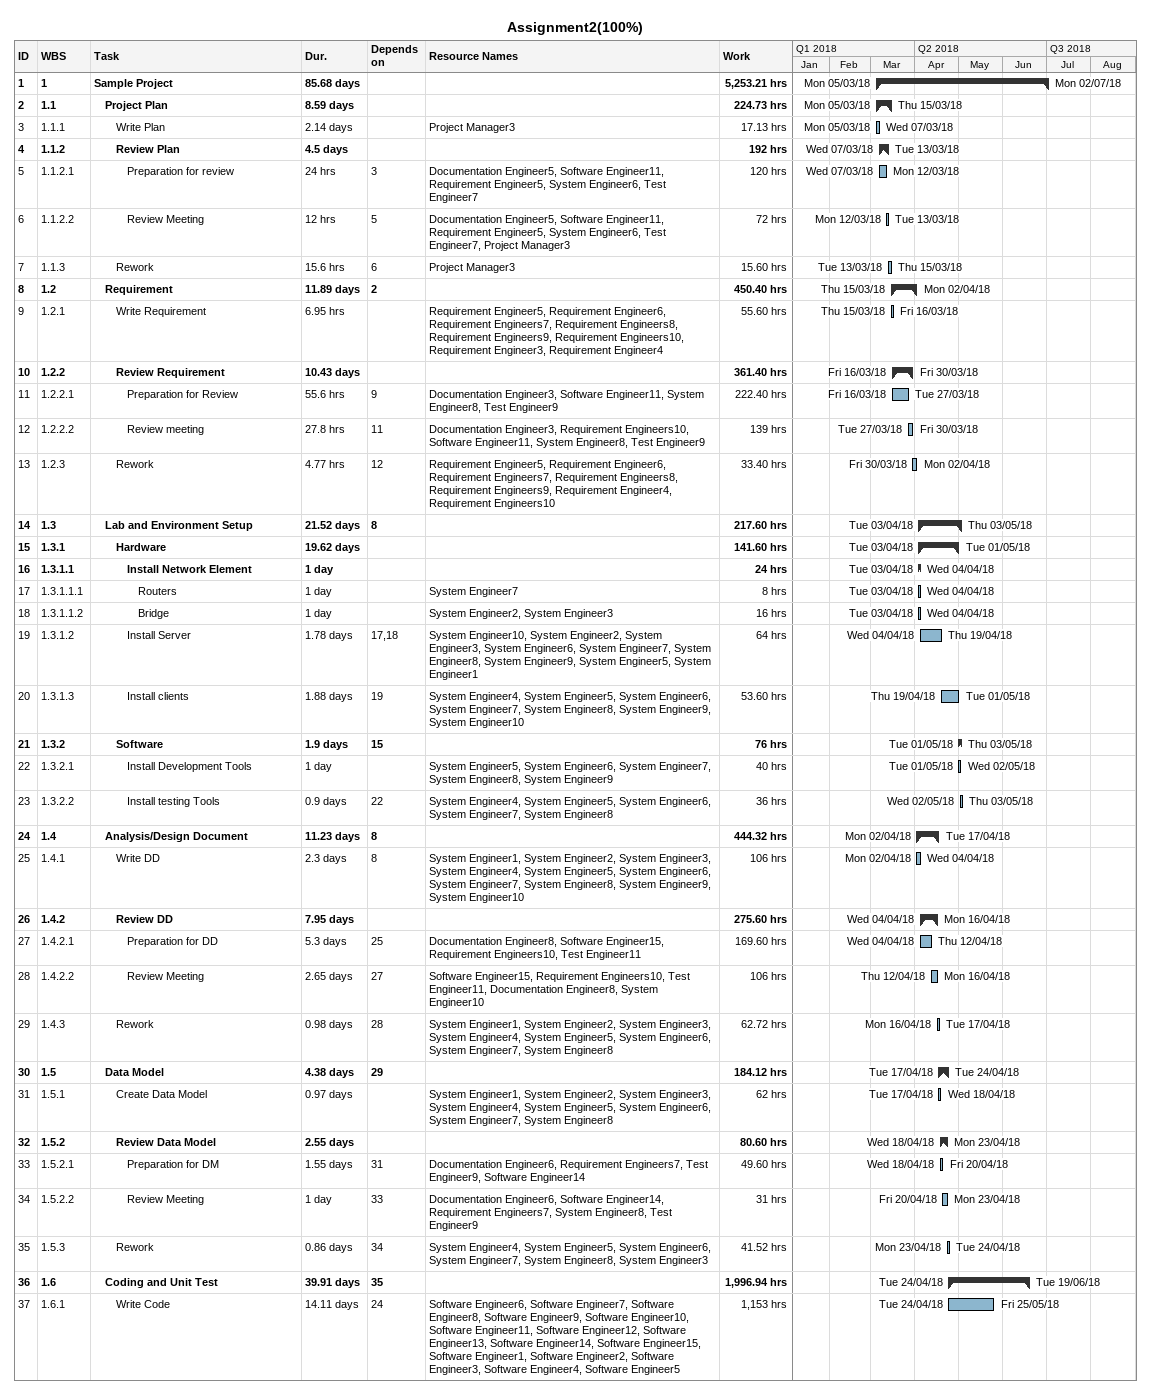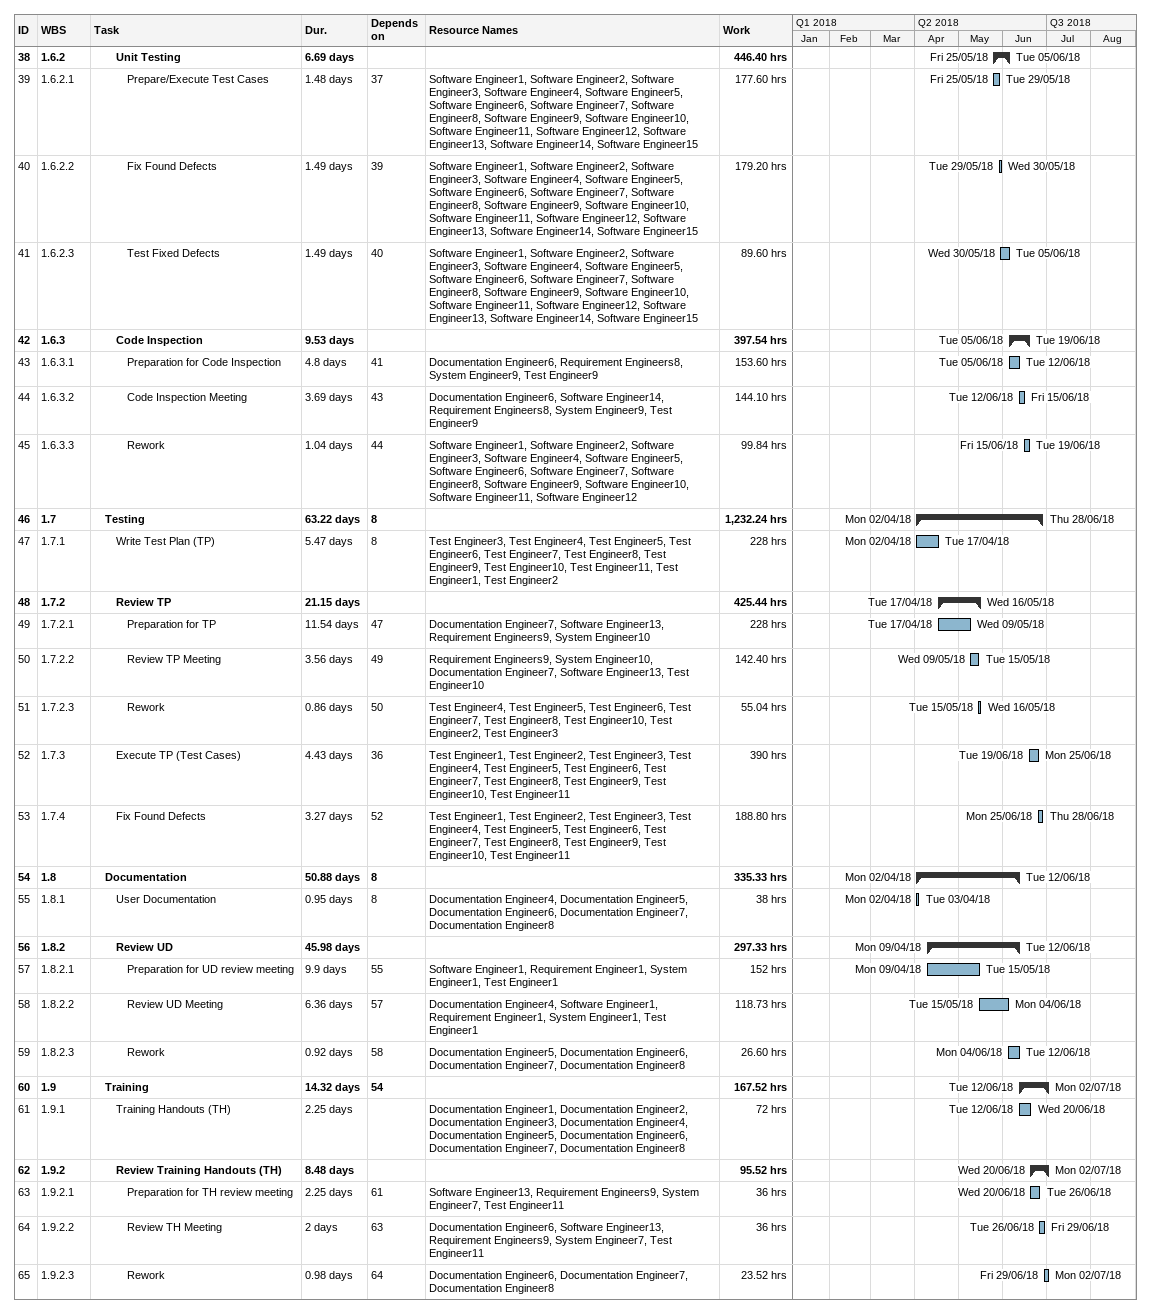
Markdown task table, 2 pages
Assignment2(100%)

| ID | WBS | Task | Duration | Start | Finish | Predecessors | Resources | Work (h) |
|---|---|---|---|---|---|---|---|---|
| 1 | 1 | **Sample Project** | 85.68d | 2018-03-05 | 2018-07-02 |  |  | 5253.21 |
| 2 | 1.1 | **Project Plan** | 8.59d | 2018-03-05 | 2018-03-15 |  |  | 224.73 |
| 3 | 1.1.1 | Write Plan | 2.14d | 2018-03-05 | 2018-03-07 |  | Project Manager3 | 17.13 |
| 4 | 1.1.2 | **Review Plan** | 4.5d | 2018-03-07 | 2018-03-13 |  |  | 192 |
| 5 | 1.1.2.1 | Preparation for review | 24h | 2018-03-07 | 2018-03-12 | 3 | Documentation Engineer5, Software Engineer11, Requirement Engineer5, System Engineer6, Test Engineer7 | 120 |
| 6 | 1.1.2.2 | Review Meeting | 12h | 2018-03-12 | 2018-03-13 | 5 | Documentation Engineer5, Software Engineer11, Requirement Engineer5, System Engineer6, Test Engineer7, Project Manager3 | 72 |
| 7 | 1.1.3 | Rework | 15.6h | 2018-03-13 | 2018-03-15 | 6 | Project Manager3 | 15.60 |
| 8 | 1.2 | **Requirement** | 11.89d | 2018-03-15 | 2018-04-02 | 2 |  | 450.40 |
| 9 | 1.2.1 | Write Requirement | 6.95h | 2018-03-15 | 2018-03-16 |  | Requirement Engineer5, Requirement Engineer6, Requirement Engineers7, Requirement Engineers8, Requirement Engineers9, Requirement Engineers10, Requirement Engineer3, Requirement Engineer4 | 55.60 |
| 10 | 1.2.2 | **Review Requirement** | 10.43d | 2018-03-16 | 2018-03-30 |  |  | 361.40 |
| 11 | 1.2.2.1 | Preparation for Review | 55.6h | 2018-03-16 | 2018-03-27 | 9 | Documentation Engineer3, Software Engineer11, System Engineer8, Test Engineer9 | 222.40 |
| 12 | 1.2.2.2 | Review meeting | 27.8h | 2018-03-27 | 2018-03-30 | 11 | Documentation Engineer3, Requirement Engineers10, Software Engineer11, System Engineer8, Test Engineer9 | 139 |
| 13 | 1.2.3 | Rework | 4.77h | 2018-03-30 | 2018-04-02 | 12 | Requirement Engineer5, Requirement Engineer6, Requirement Engineers7, Requirement Engineers8, Requirement Engineers9, Requirement Engineer4, Requirement Engineers10 | 33.40 |
| 14 | 1.3 | **Lab and Environment Setup** | 21.52d | 2018-04-03 | 2018-05-03 | 8 |  | 217.60 |
| 15 | 1.3.1 | **Hardware** | 19.62d | 2018-04-03 | 2018-05-01 |  |  | 141.60 |
| 16 | 1.3.1.1 | **Install Network Element** | 1d | 2018-04-03 | 2018-04-04 |  |  | 24 |
| 17 | 1.3.1.1.1 | Routers | 1d | 2018-04-03 | 2018-04-04 |  | System Engineer7 | 8 |
| 18 | 1.3.1.1.2 | Bridge | 1d | 2018-04-03 | 2018-04-04 |  | System Engineer2, System Engineer3 | 16 |
| 19 | 1.3.1.2 | Install Server | 1.78d | 2018-04-04 | 2018-04-19 | 17, 18 | System Engineer10, System Engineer2, System Engineer3, System Engineer6, System Engineer7, System Engineer8, System Engineer9, System Engineer5, System Engineer1 | 64 |
| 20 | 1.3.1.3 | Install clients | 1.88d | 2018-04-19 | 2018-05-01 | 19 | System Engineer4, System Engineer5, System Engineer6, System Engineer7, System Engineer8, System Engineer9, System Engineer10 | 53.60 |
| 21 | 1.3.2 | **Software** | 1.9d | 2018-05-01 | 2018-05-03 | 15 |  | 76 |
| 22 | 1.3.2.1 | Install Development Tools | 1d | 2018-05-01 | 2018-05-02 |  | System Engineer5, System Engineer6, System Engineer7, System Engineer8, System Engineer9 | 40 |
| 23 | 1.3.2.2 | Install testing Tools | 0.9d | 2018-05-02 | 2018-05-03 | 22 | System Engineer4, System Engineer5, System Engineer6, System Engineer7, System Engineer8 | 36 |
| 24 | 1.4 | **Analysis/Design Document** | 11.23d | 2018-04-02 | 2018-04-17 | 8 |  | 444.32 |
| 25 | 1.4.1 | Write DD | 2.3d | 2018-04-02 | 2018-04-04 | 8 | System Engineer1, System Engineer2, System Engineer3, System Engineer4, System Engineer5, System Engineer6, System Engineer7, System Engineer8, System Engineer9, System Engineer10 | 106 |
| 26 | 1.4.2 | **Review DD** | 7.95d | 2018-04-04 | 2018-04-16 |  |  | 275.60 |
| 27 | 1.4.2.1 | Preparation for DD | 5.3d | 2018-04-04 | 2018-04-12 | 25 | Documentation Engineer8, Software Engineer15, Requirement Engineers10, Test Engineer11 | 169.60 |
| 28 | 1.4.2.2 | Review Meeting | 2.65d | 2018-04-12 | 2018-04-16 | 27 | Software Engineer15, Requirement Engineers10, Test Engineer11, Documentation Engineer8, System Engineer10 | 106 |
| 29 | 1.4.3 | Rework | 0.98d | 2018-04-16 | 2018-04-17 | 28 | System Engineer1, System Engineer2, System Engineer3, System Engineer4, System Engineer5, System Engineer6, System Engineer7, System Engineer8 | 62.72 |
| 30 | 1.5 | **Data Model** | 4.38d | 2018-04-17 | 2018-04-24 | 29 |  | 184.12 |
| 31 | 1.5.1 | Create Data Model | 0.97d | 2018-04-17 | 2018-04-18 |  | System Engineer1, System Engineer2, System Engineer3, System Engineer4, System Engineer5, System Engineer6, System Engineer7, System Engineer8 | 62 |
| 32 | 1.5.2 | **Review Data Model** | 2.55d | 2018-04-18 | 2018-04-23 |  |  | 80.60 |
| 33 | 1.5.2.1 | Preparation for DM | 1.55d | 2018-04-18 | 2018-04-20 | 31 | Documentation Engineer6, Requirement Engineers7, Test Engineer9, Software Engineer14 | 49.60 |
| 34 | 1.5.2.2 | Review Meeting | 1d | 2018-04-20 | 2018-04-23 | 33 | Documentation Engineer6, Software Engineer14, Requirement Engineers7, System Engineer8, Test Engineer9 | 31 |
| 35 | 1.5.3 | Rework | 0.86d | 2018-04-23 | 2018-04-24 | 34 | System Engineer4, System Engineer5, System Engineer6, System Engineer7, System Engineer8, System Engineer3 | 41.52 |
| 36 | 1.6 | **Coding and Unit Test** | 39.91d | 2018-04-24 | 2018-06-19 | 35 |  | 1996.94 |
| 37 | 1.6.1 | Write Code | 14.11d | 2018-04-24 | 2018-05-25 | 24 | Software Engineer6, Software Engineer7, Software Engineer8, Software Engineer9, Software Engineer10, Software Engineer11, Software Engineer12, Software Engineer13, Software Engineer14, Software Engineer15, Software Engineer1, Software Engineer2, Software Engineer3, Software Engineer4, Software Engineer5 | 1153 |
| 38 | 1.6.2 | **Unit Testing** | 6.69d | 2018-05-25 | 2018-06-05 |  |  | 446.40 |
| 39 | 1.6.2.1 | Prepare/Execute Test Cases | 1.48d | 2018-05-25 | 2018-05-29 | 37 | Software Engineer1, Software Engineer2, Software Engineer3, Software Engineer4, Software Engineer5, Software Engineer6, Software Engineer7, Software Engineer8, Software Engineer9, Software Engineer10, Software Engineer11, Software Engineer12, Software Engineer13, Software Engineer14, Software Engineer15 | 177.60 |
| 40 | 1.6.2.2 | Fix Found Defects | 1.49d | 2018-05-29 | 2018-05-30 | 39 | Software Engineer1, Software Engineer2, Software Engineer3, Software Engineer4, Software Engineer5, Software Engineer6, Software Engineer7, Software Engineer8, Software Engineer9, Software Engineer10, Software Engineer11, Software Engineer12, Software Engineer13, Software Engineer14, Software Engineer15 | 179.20 |
| 41 | 1.6.2.3 | Test Fixed Defects | 1.49d | 2018-05-30 | 2018-06-05 | 40 | Software Engineer1, Software Engineer2, Software Engineer3, Software Engineer4, Software Engineer5, Software Engineer6, Software Engineer7, Software Engineer8, Software Engineer9, Software Engineer10, Software Engineer11, Software Engineer12, Software Engineer13, Software Engineer14, Software Engineer15 | 89.60 |
| 42 | 1.6.3 | **Code Inspection** | 9.53d | 2018-06-05 | 2018-06-19 |  |  | 397.54 |
| 43 | 1.6.3.1 | Preparation for Code Inspection | 4.8d | 2018-06-05 | 2018-06-12 | 41 | Documentation Engineer6, Requirement Engineers8, System Engineer9, Test Engineer9 | 153.60 |
| 44 | 1.6.3.2 | Code Inspection Meeting | 3.69d | 2018-06-12 | 2018-06-15 | 43 | Documentation Engineer6, Software Engineer14, Requirement Engineers8, System Engineer9, Test Engineer9 | 144.10 |
| 45 | 1.6.3.3 | Rework | 1.04d | 2018-06-15 | 2018-06-19 | 44 | Software Engineer1, Software Engineer2, Software Engineer3, Software Engineer4, Software Engineer5, Software Engineer6, Software Engineer7, Software Engineer8, Software Engineer9, Software Engineer10, Software Engineer11, Software Engineer12 | 99.84 |
| 46 | 1.7 | **Testing** | 63.22d | 2018-04-02 | 2018-06-28 | 8 |  | 1232.24 |
| 47 | 1.7.1 | Write Test Plan (TP) | 5.47d | 2018-04-02 | 2018-04-17 | 8 | Test Engineer3, Test Engineer4, Test Engineer5, Test Engineer6, Test Engineer7, Test Engineer8, Test Engineer9, Test Engineer10, Test Engineer11, Test Engineer1, Test Engineer2 | 228 |
| 48 | 1.7.2 | **Review TP** | 21.15d | 2018-04-17 | 2018-05-16 |  |  | 425.44 |
| 49 | 1.7.2.1 | Preparation for TP | 11.54d | 2018-04-17 | 2018-05-09 | 47 | Documentation Engineer7, Software Engineer13, Requirement Engineers9, System Engineer10 | 228 |
| 50 | 1.7.2.2 | Review TP Meeting | 3.56d | 2018-05-09 | 2018-05-15 | 49 | Requirement Engineers9, System Engineer10, Documentation Engineer7, Software Engineer13, Test Engineer10 | 142.40 |
| 51 | 1.7.2.3 | Rework | 0.86d | 2018-05-15 | 2018-05-16 | 50 | Test Engineer4, Test Engineer5, Test Engineer6, Test Engineer7, Test Engineer8, Test Engineer10, Test Engineer2, Test Engineer3 | 55.04 |
| 52 | 1.7.3 | Execute TP (Test Cases) | 4.43d | 2018-06-19 | 2018-06-25 | 36 | Test Engineer1, Test Engineer2, Test Engineer3, Test Engineer4, Test Engineer5, Test Engineer6, Test Engineer7, Test Engineer8, Test Engineer9, Test Engineer10, Test Engineer11 | 390 |
| 53 | 1.7.4 | Fix Found Defects | 3.27d | 2018-06-25 | 2018-06-28 | 52 | Test Engineer1, Test Engineer2, Test Engineer3, Test Engineer4, Test Engineer5, Test Engineer6, Test Engineer7, Test Engineer8, Test Engineer9, Test Engineer10, Test Engineer11 | 188.80 |
| 54 | 1.8 | **Documentation** | 50.88d | 2018-04-02 | 2018-06-12 | 8 |  | 335.33 |
| 55 | 1.8.1 | User Documentation | 0.95d | 2018-04-02 | 2018-04-03 | 8 | Documentation Engineer4, Documentation Engineer5, Documentation Engineer6, Documentation Engineer7, Documentation Engineer8 | 38 |
| 56 | 1.8.2 | **Review UD** | 45.98d | 2018-04-09 | 2018-06-12 |  |  | 297.33 |
| 57 | 1.8.2.1 | Preparation for UD review meeting | 9.9d | 2018-04-09 | 2018-05-15 | 55 | Software Engineer1, Requirement Engineer1, System Engineer1, Test Engineer1 | 152 |
| 58 | 1.8.2.2 | Review UD Meeting | 6.36d | 2018-05-15 | 2018-06-04 | 57 | Documentation Engineer4, Software Engineer1, Requirement Engineer1, System Engineer1, Test Engineer1 | 118.73 |
| 59 | 1.8.2.3 | Rework | 0.92d | 2018-06-04 | 2018-06-12 | 58 | Documentation Engineer5, Documentation Engineer6, Documentation Engineer7, Documentation Engineer8 | 26.60 |
| 60 | 1.9 | **Training** | 14.32d | 2018-06-12 | 2018-07-02 | 54 |  | 167.52 |
| 61 | 1.9.1 | Training Handouts (TH) | 2.25d | 2018-06-12 | 2018-06-20 |  | Documentation Engineer1, Documentation Engineer2, Documentation Engineer3, Documentation Engineer4, Documentation Engineer5, Documentation Engineer6, Documentation Engineer7, Documentation Engineer8 | 72 |
| 62 | 1.9.2 | **Review Training Handouts (TH)** | 8.48d | 2018-06-20 | 2018-07-02 |  |  | 95.52 |
| 63 | 1.9.2.1 | Preparation for TH review meeting | 2.25d | 2018-06-20 | 2018-06-26 | 61 | Software Engineer13, Requirement Engineers9, System Engineer7, Test Engineer11 | 36 |
| 64 | 1.9.2.2 | Review TH Meeting | 2d | 2018-06-26 | 2018-06-29 | 63 | Documentation Engineer6, Software Engineer13, Requirement Engineers9, System Engineer7, Test Engineer11 | 36 |
| 65 | 1.9.2.3 | Rework | 0.98d | 2018-06-29 | 2018-07-02 | 64 | Documentation Engineer6, Documentation Engineer7, Documentation Engineer8 | 23.52 |
